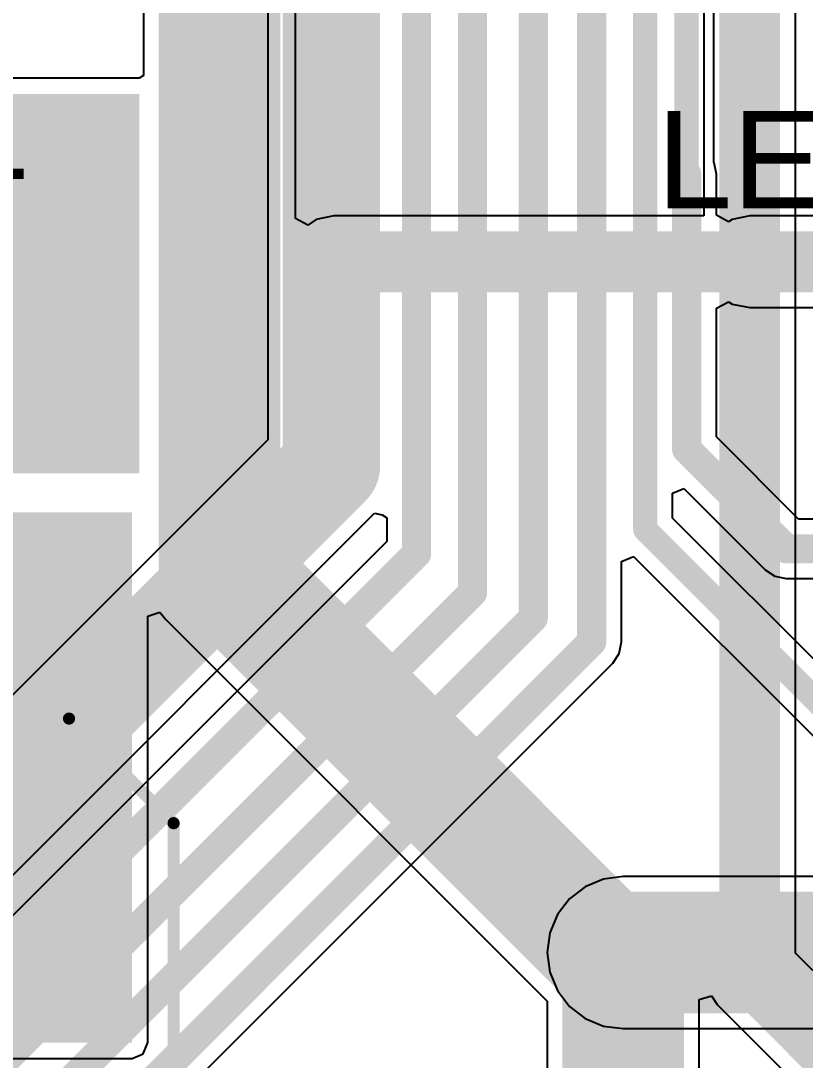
# Model space of a CAD drawing. Header units: millimetres. Extents: x 0 to 214, y 0 to 214.
# Drawn here: x 4.0483 to 4.3708, y 0.5388 to 0.9661 of the extents above; entities that cross this region are included whole.
import ezdxf

# ---------------------------------------------------------------- set-up
doc = ezdxf.new("R2010")
doc.units = ezdxf.units.MM
doc.header["$MEASUREMENT"] = 0
for name, color, linetype in [('BottomLayer', 5, 'Continuous'), ('BottomSolder', 6, 'Continuous'), ('TopLayer', 1, 'Continuous'), ('TopOverlay', 2, 'Continuous'), ('TopPaste', 8, 'Continuous'), ('TopSolder', 216, 'Continuous'), ('ViaHoleLayer', 16, 'Continuous')]:
    doc.layers.add(name, color=color, linetype=linetype)
doc.styles.add('Arial', font='', dxfattribs={"height": 0.2})
doc.styles.get('Arial').set_extended_font_data('Arial')

# ---------------------------------------------------------------- blocks, each defined once
blk = doc.blocks.new('SMA_2')
at = {"layer": 'TopLayer'}
for points in [[(-0.12795, 0.03346), (-0.02953, 0.03346), (-0.02953, -0.03346), (-0.12795, -0.03346)], [(0.02953, 0.03346), (0.12795, 0.03346), (0.12795, -0.03346), (0.02953, -0.03346)]]:
    blk.add_hatch(color=1, dxfattribs=at).paths.add_polyline_path(points)
at = {"layer": 'TopOverlay'}
for points in [[(-0.175, -0.05597), (-0.12906, -0.05597), (-0.12906, 0.05598), (-0.175, 0.05598)], [(-0.12992, 0.03638), (-0.1022, 0.03638), (-0.1022, 0.05598), (-0.12992, 0.05598)], [(-0.12992, -0.05598), (-0.1022, -0.05598), (-0.1022, -0.03638), (-0.12992, -0.03638)]]:
    blk.add_hatch(color=2, dxfattribs=at).paths.add_polyline_path(points)
at = {"layer": 'TopPaste'}
for points in [[(-0.12795, 0.03346), (-0.02953, 0.03346), (-0.02953, -0.03346), (-0.12795, -0.03346)], [(0.02953, 0.03346), (0.12795, 0.03346), (0.12795, -0.03346), (0.02953, -0.03346)]]:
    blk.add_hatch(color=8, dxfattribs=at).paths.add_polyline_path(points)
at = {"layer": 'TopSolder'}
for points in [[(-0.13195, 0.03746), (-0.02553, 0.03746), (-0.02553, -0.03746), (-0.13195, -0.03746)], [(0.02553, 0.03746), (0.13195, 0.03746), (0.13195, -0.03746), (0.02553, -0.03746)]]:
    blk.add_hatch(color=216, dxfattribs=at).paths.add_polyline_path(points)
at = {"layer": 'TopOverlay', "const_width": 0.005}
for points in [[(-0.10465, 0.05345), (0.08115, 0.05345)], [(0.08115, 0.03985), (0.08115, 0.05345)], [(0.08115, -0.05345), (0.08115, -0.03985)], [(-0.10465, -0.05345), (0.08115, -0.05345)]]:
    blk.add_lwpolyline(points, dxfattribs=at)
at = {"layer": 'TopOverlay', "const_width": 0.0025}
for points in [[(-0.1059, 0.05345, 1), (-0.1034, 0.05345, 1)], [(0.0799, 0.05345, 1), (0.0824, 0.05345, 1)], [(0.0799, 0.05345, 1), (0.0824, 0.05345, 1)], [(0.0799, 0.03985, 1), (0.0824, 0.03985, 1)], [(0.0799, -0.03985, 1), (0.0824, -0.03985, 1)], [(-0.1059, -0.05345, 1), (-0.1034, -0.05345, 1)], [(0.0799, -0.05345, 1), (0.0824, -0.05345, 1)], [(0.0799, -0.05345, 1), (0.0824, -0.05345, 1)]]:
    blk.add_lwpolyline(points, format="xyb", close=True, dxfattribs=at)
blk = doc.blocks.new('UWX1E101MCL1GB_222')
at = {"layer": 'TopOverlay', "const_width": 0.005}
for points in [[(-0.167, 0.127), (-0.124, 0.17)], [(0.168, 0.17), (-0.124, 0.17)], [(-0.167, 0.086), (-0.167, 0.127)]]:
    blk.add_lwpolyline(points, dxfattribs=at)
at = {"layer": 'TopOverlay', "const_width": 0.0025}
for points in [[(-0.12525, 0.17, 1), (-0.12275, 0.17, 1)], [(-0.12525, 0.17, 1), (-0.12275, 0.17, 1)], [(-0.16825, 0.127, 1), (-0.16575, 0.127, 1)], [(-0.16825, 0.127, 1), (-0.16575, 0.127, 1)]]:
    blk.add_lwpolyline(points, format="xyb", close=True, dxfattribs=at)

msp = doc.modelspace()

# ---------------------------------------------------------------- hatches: boundary and pattern name
at = {"layer": 'BottomLayer'}
h = msp.add_hatch(color=5, dxfattribs=at)
edge = h.paths.add_edge_path()
edge.add_arc((4.176, 0.867), 0.01181, 0, 360)
h = msp.add_hatch(color=5, dxfattribs=at)
edge = h.paths.add_edge_path()
edge.add_arc((4.348, 0.867), 0.01181, 0, 360)
h = msp.add_hatch(color=5, dxfattribs=at)
edge = h.paths.add_edge_path()
edge.add_arc((4.296, 0.583), 0.025, 0, 360)
at = {"layer": 'BottomSolder'}
h = msp.add_hatch(color=6, dxfattribs=at)
edge = h.paths.add_edge_path()
edge.add_arc((4.176, 0.867), 0.00591, 0, 360)
h = msp.add_hatch(color=6, dxfattribs=at)
edge = h.paths.add_edge_path()
edge.add_arc((4.348, 0.867), 0.00591, 0, 360)
h = msp.add_hatch(color=6, dxfattribs=at)
edge = h.paths.add_edge_path()
edge.add_arc((4.296, 0.583), 0.014, 0, 360)
at = {"layer": 'TopLayer'}
for points in [[(3.978, 0.78), (4.097, 0.78), (4.097, 0.936), (3.978, 0.936)], [(3.854, 0.546), (4.094, 0.546), (4.094, 0.764), (3.854, 0.764)]]:
    msp.add_hatch(color=1, dxfattribs=at).paths.add_polyline_path(points)
h = msp.add_hatch(color=1, dxfattribs=at)
edge = h.paths.add_edge_path()
edge.add_arc((4.176, 0.867), 0.01181, 0, 360)
h = msp.add_hatch(color=1, dxfattribs=at)
edge = h.paths.add_edge_path()
edge.add_arc((4.348, 0.867), 0.01181, 0, 360)
h = msp.add_hatch(color=1, dxfattribs=at)
edge = h.paths.add_edge_path()
edge.add_arc((4.296, 0.583), 0.025, 0, 360)
at = {"layer": 'TopSolder'}
h = msp.add_hatch(color=216, dxfattribs=at)
edge = h.paths.add_edge_path()
edge.add_arc((4.176, 0.867), 0.00591, 0, 360)
h = msp.add_hatch(color=216, dxfattribs=at)
edge = h.paths.add_edge_path()
edge.add_arc((4.348, 0.867), 0.00591, 0, 360)
h = msp.add_hatch(color=216, dxfattribs=at)
edge = h.paths.add_edge_path()
edge.add_arc((4.296, 0.583), 0.014, 0, 360)
at = {"layer": 'ViaHoleLayer'}
h = msp.add_hatch(color=16, dxfattribs=at)
edge = h.paths.add_edge_path()
edge.add_arc((4.176, 0.867), 0.00591, 0, 360)
h = msp.add_hatch(color=16, dxfattribs=at)
edge = h.paths.add_edge_path()
edge.add_arc((4.348, 0.867), 0.00591, 0, 360)
h = msp.add_hatch(color=16, dxfattribs=at)
edge = h.paths.add_edge_path()
edge.add_arc((4.296, 0.583), 0.014, 0, 360)

# ---------------------------------------------------------------- linework, layer by layer
at = {"layer": 'BottomLayer'}
for p, q in [((4.14978, 2.16834), (4.14978, 0.867)), ((4.33328, 0.90781), (4.33328, 1.59542)), ((4.33337, 0.90768), (4.33328, 0.90781)), ((4.3343, 0.903), (4.33337, 0.90768)), ((4.3343, 0.88611), (4.3343, 0.903)), ((4.3393, 0.88343), (4.3343, 0.88611)), ((4.348, 0.88586), (4.34078, 0.88443)), ((4.44215, 0.88586), (4.348, 0.88586)), ((4.34078, 0.88443), (4.3393, 0.88343)), ((4.14978, 0.867), (4.14978, 0.79386)), ((4.3343, 0.84789), (4.3393, 0.85057)), ((4.3393, 0.85057), (4.34078, 0.84957)), ((4.3343, 0.79501), (4.3343, 0.84789)), ((4.34078, 0.84957), (4.348, 0.84814)), ((4.348, 0.84814), (4.47004, 0.84814)), ((4.36807, 0.76124), (4.3343, 0.79501)), ((4.14978, 0.79386), (3.65126, 0.29535)), ((4.31628, 0.77189), (4.3209, 0.7738)), ((4.3209, 0.7738), (4.35435, 0.74035)), ((4.31628, 0.76158), (4.31628, 0.77189)), ((3.68888, 0.25879), (4.19376, 0.76368)), ((4.19376, 0.76368), (4.19679, 0.76301)), ((4.19679, 0.76301), (4.19876, 0.76174)), ((4.19876, 0.76174), (4.19876, 0.75207)), ((4.39008, 0.68778), (4.31628, 0.76158)), ((4.4205, 0.76124), (4.36807, 0.76124)), ((4.19876, 0.75207), (3.75635, 0.30965)), ((4.29524, 0.74383), (4.30024, 0.7459)), ((4.29524, 0.7107), (4.29524, 0.74383)), ((4.30024, 0.7459), (4.37422, 0.67192)), ((4.35435, 0.74035), (4.35832, 0.7377)), ((4.35832, 0.7377), (4.363, 0.73676)), ((4.363, 0.73676), (4.40742, 0.73676)), ((4.2943, 0.70602), (4.29524, 0.7107)), ((4.29165, 0.70205), (4.2943, 0.70602)), ((4.09523, 0.50564), (4.29165, 0.70205)), ((4.28791, 0.6132), (4.28037, 0.61008)), ((4.296, 0.61427), (4.28791, 0.6132)), ((4.52501, 0.61427), (4.296, 0.61427)), ((4.28037, 0.61008), (4.27389, 0.60511)), ((4.27389, 0.60511), (4.26892, 0.59863)), ((4.26892, 0.59863), (4.2658, 0.59109)), ((4.2658, 0.59109), (4.26473, 0.583)), ((4.26473, 0.583), (4.2658, 0.57491)), ((4.2658, 0.57491), (4.26892, 0.56737)), ((4.26892, 0.56737), (4.27389, 0.56089)), ((4.27389, 0.56089), (4.28037, 0.55592)), ((4.28037, 0.55592), (4.28791, 0.5528)), ((4.28791, 0.5528), (4.296, 0.55173)), ((4.296, 0.55173), (4.52854, 0.55173))]:
    msp.add_line(p, q, dxfattribs=at)
for points, const_width in [([(4.176, 0.867), (4.176, 2.16834)], 0.04), ([(4.211, 0.747), (4.211, 1.642)], 0.012), ([(4.234, 0.731), (4.234, 1.637)], 0.012), ([(4.259, 0.72064), (4.259, 1.632)], 0.012), ([(4.283, 0.7107), (4.283, 1.628)], 0.012), ([(4.30506, 0.75694), (4.30506, 1.61806)], 0.01), ([(4.32206, 0.903), (4.32206, 1.60006)], 0.01), ([(4.32206, 0.78994), (4.32206, 0.903)], 0.012), ([(4.176, 0.783), (4.176, 0.867)], 0.04), ([(4.348, 0.867), (4.47786, 0.867)], 0.025), ([(3.66212, 0.26912), (4.176, 0.783)], 0.04), ([(4.32206, 0.78994), (4.363, 0.749)], 0.012), ([(4.30506, 0.75694), (4.392, 0.67)], 0.01), ([(3.765, 0.301), (4.211, 0.747)], 0.012), ([(4.363, 0.749), (4.444, 0.749)], 0.012), ([(3.798, 0.295), (4.234, 0.731)], 0.012), ([(4.059, 0.52064), (4.259, 0.72064)], 0.012), ([(4.083, 0.5107), (4.283, 0.7107)], 0.012), ([(4.296, 0.583), (4.5565, 0.583)], 0.05)]:
    msp.add_lwpolyline(points, dxfattribs=dict(at, const_width=const_width))
for points, const_width in [([(4.31906, 0.903, 1), (4.32506, 0.903, 1)], 0.006), ([(4.31956, 0.903, 1), (4.32456, 0.903, 1)], 0.005), ([(4.166, 0.867, 1), (4.186, 0.867, 1)], 0.02), ([(4.166, 0.867, 1), (4.186, 0.867, 1)], 0.02), ([(4.34175, 0.867, 1), (4.35425, 0.867, 1)], 0.0125), ([(4.166, 0.783, 1), (4.186, 0.783, 1)], 0.02), ([(4.166, 0.783, 1), (4.186, 0.783, 1)], 0.02), ([(4.31906, 0.78994, 1), (4.32506, 0.78994, 1)], 0.006), ([(4.31906, 0.78994, 1), (4.32506, 0.78994, 1)], 0.006), ([(4.30256, 0.75694, 1), (4.30756, 0.75694, 1)], 0.005), ([(4.30256, 0.75694, 1), (4.30756, 0.75694, 1)], 0.005), ([(4.208, 0.747, 1), (4.214, 0.747, 1)], 0.006), ([(4.208, 0.747, 1), (4.214, 0.747, 1)], 0.006), ([(4.36, 0.749, 1), (4.366, 0.749, 1)], 0.006), ([(4.36, 0.749, 1), (4.366, 0.749, 1)], 0.006), ([(4.231, 0.731, 1), (4.237, 0.731, 1)], 0.006), ([(4.231, 0.731, 1), (4.237, 0.731, 1)], 0.006), ([(4.256, 0.72064, 1), (4.262, 0.72064, 1)], 0.006), ([(4.256, 0.72064, 1), (4.262, 0.72064, 1)], 0.006), ([(4.28, 0.7107, 1), (4.286, 0.7107, 1)], 0.006), ([(4.28, 0.7107, 1), (4.286, 0.7107, 1)], 0.006), ([(4.2835, 0.583, 1), (4.3085, 0.583, 1)], 0.025)]:
    msp.add_lwpolyline(points, format="xyb", close=True, dxfattribs=dict(at, const_width=const_width))
at = {"layer": 'TopLayer'}
for p, q in [((4.16127, 0.88475), (4.16127, 1.413)), ((4.09873, 1.40005), (4.09873, 0.94365)), ((4.32914, 1.095), (4.32914, 0.88586)), ((4.36686, 0.867), (4.36686, 1.08719)), ((4.097, 0.94249), (4.02634, 0.94249)), ((4.09873, 0.94365), (4.097, 0.94249)), ((4.16627, 0.88208), (4.16127, 0.88475)), ((4.177, 0.88586), (4.16978, 0.88443)), ((4.32914, 0.88586), (4.177, 0.88586)), ((4.16978, 0.88443), (4.16627, 0.88208)), ((4.36686, 0.58281), (4.36686, 0.867)), ((4.10049, 0.72132), (4.10549, 0.72301)), ((4.10549, 0.72301), (4.10789, 0.71989)), ((4.10049, 0.546), (4.10049, 0.72132)), ((4.10789, 0.71989), (4.26473, 0.56305)), ((4.45681, 0.49286), (4.36686, 0.58281)), ((4.32727, 0.56373), (4.33227, 0.56525)), ((4.33227, 0.56525), (4.33466, 0.56166)), ((4.26473, 0.56305), (4.26473, 0.172)), ((4.32727, 0.172), (4.32727, 0.56373)), ((4.33466, 0.56166), (4.43566, 0.46066)), ((4.09859, 0.54141), (4.10049, 0.546)), ((3.854, 0.53951), (4.094, 0.53951)), ((4.094, 0.53951), (4.09859, 0.54141))]:
    msp.add_line(p, q, dxfattribs=at)
for points, const_width in [([(4.13, 0.742), (4.13, 1.413)], 0.05), ([(4.348, 0.867), (4.348, 1.095)], 0.025), ([(4.177, 0.867), (4.348, 0.867)], 0.025), ([(4.348, 0.575), (4.348, 0.867)], 0.025), ([(4.13, 0.742), (4.289, 0.583)], 0.05), ([(4.289, 0.583), (4.296, 0.583)], 0.05), ([(4.296, 0.172), (4.296, 0.583)], 0.05), ([(4.348, 0.575), (4.449, 0.474)], 0.025)]:
    msp.add_lwpolyline(points, dxfattribs=dict(at, const_width=const_width))
for points, const_width in [([(4.17075, 0.867, 1), (4.18325, 0.867, 1)], 0.0125), ([(4.34175, 0.867, 1), (4.35425, 0.867, 1)], 0.0125), ([(4.34175, 0.867, 1), (4.35425, 0.867, 1)], 0.0125), ([(4.34175, 0.867, 1), (4.35425, 0.867, 1)], 0.0125), ([(4.1175, 0.742, 1), (4.1425, 0.742, 1)], 0.025), ([(4.1175, 0.742, 1), (4.1425, 0.742, 1)], 0.025), ([(4.2765, 0.583, 1), (4.3015, 0.583, 1)], 0.025), ([(4.2765, 0.583, 1), (4.3015, 0.583, 1)], 0.025), ([(4.2835, 0.583, 1), (4.3085, 0.583, 1)], 0.025), ([(4.2835, 0.583, 1), (4.3085, 0.583, 1)], 0.025), ([(4.34175, 0.575, 1), (4.35425, 0.575, 1)], 0.0125), ([(4.34175, 0.575, 1), (4.35425, 0.575, 1)], 0.0125)]:
    msp.add_lwpolyline(points, format="xyb", close=True, dxfattribs=dict(at, const_width=const_width))

# ---------------------------------------------------------------- block references
msp.add_blockref('SMA_2', (3.957, 0.837))
at = {"rotation": 270}
msp.add_blockref('UWX1E101MCL1GB_222', (3.94109, 0.5122), dxfattribs=at)

# ---------------------------------------------------------------- texts
at = {"layer": 'TopOverlay', "style": 'Arial'}
for s, p in [('D11', (3.94968, 0.90101)), ('LED5', (4.30969, 0.88901))]:
    msp.add_text(s, height=0.04, dxfattribs=at).set_placement(p)

doc.saveas('drawing.dxf')
